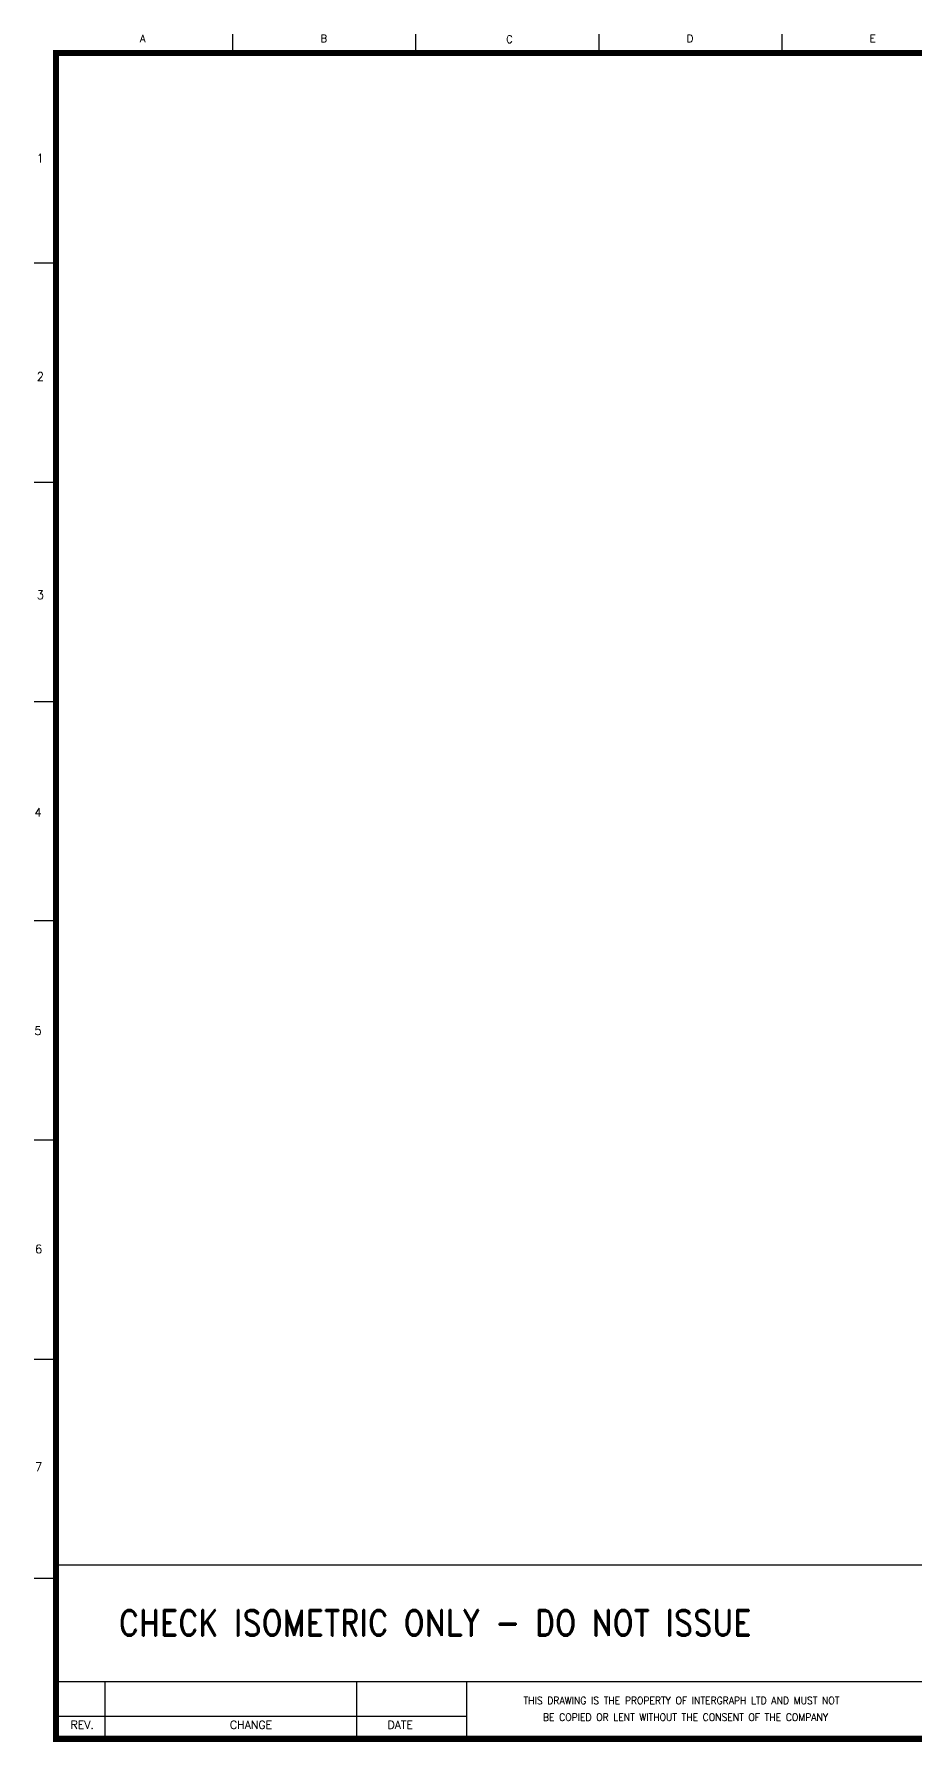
# Model space of a CAD drawing. Extents: x 0 to 22, y 0.2 to 17.
# Drawn here: x -0.02 to 8.66, y 0.17 to 16.99 of the extents above; entities that cross this region are included whole.
import ezdxf

# ---------------------------------------------------------------- set-up
doc = ezdxf.new("R2010")
doc.units = 0
doc.header["$MEASUREMENT"] = 0
doc.layers.add('BACKING', color=7, linetype='CONTINUOUS')
doc.styles.add('ROMAND', font='romand.shx', dxfattribs={"height": 2.3})
doc.styles.add('TITLE', font='romand.shx')

msp = doc.modelspace()

# ---------------------------------------------------------------- linework, layer by layer
at = {"layer": 'BACKING', "color": 7, "linetype": 'Continuous'}
for p, q in [((1.937, 16.8), (1.937, 16.985)), ((3.74, 16.8), (3.74, 16.985)), ((5.543, 16.8), (5.543, 16.985)), ((7.346, 16.8), (7.346, 16.985)), ((-0.018, 14.733), (0.197, 14.733)), ((-0.018, 12.574), (0.197, 12.574)), ((-0.018, 10.414), (0.197, 10.414)), ((-0.018, 8.255), (0.197, 8.255)), ((-0.018, 6.096), (0.197, 6.096)), ((-0.018, 3.937), (0.197, 3.937)), ((0.194, 1.91), (21.8, 1.91)), ((-0.018, 1.778), (0.197, 1.778)), ((0.679, 0.759), (0.679, 0.197)), ((3.155, 0.759), (3.155, 0.197)), ((4.237, 0.759), (4.237, 0.197)), ((4.237, 0.418), (0.194, 0.418))]:
    msp.add_line(p, q, dxfattribs=at)
at = {"layer": 'BACKING', "color": 7, "linetype": 'Continuous', "const_width": 0.06, "flags": 128}
msp.add_lwpolyline([(0.197, 0.197), (21.8, 0.197), (21.8, 16.8), (0.197, 16.8)], close=True, dxfattribs=at)
at = {"layer": 'BACKING', "color": 7, "linetype": 'Continuous', "flags": 128}
msp.add_lwpolyline([(21.8, 0.757), (0.194, 0.757)], dxfattribs=at)

# ---------------------------------------------------------------- texts
at = {"layer": 'BACKING', "color": 7, "linetype": 'Continuous'}
for s, height, style, p in [('A', 0.0741, 'ROMAND', (1.022, 16.906)), ('B', 0.0741, 'ROMAND', (2.8, 16.906)), ('C', 0.0741, 'ROMAND', (4.627, 16.898)), ('D', 0.0741, 'ROMAND', (6.405, 16.906)), ('E', 0.0741, 'ROMAND', (8.206, 16.906)), ('1', 0.0843, 'ROMAND', (0.006, 15.721)), ('2', 0.0843, 'ROMAND', (0.006, 13.571)), ('3', 0.0843, 'ROMAND', (0.006, 11.421)), ('4', 0.0843, 'ROMAND', (-0.016, 9.279)), ('5', 0.0843, 'ROMAND', (-0.016, 7.129)), ('6', 0.0843, 'ROMAND', (-0.009, 4.979)), ('7', 0.0843, 'ROMAND', (-0.009, 2.833)), ('REV.', 0.0788, 'TITLE', (0.34, 0.295)), ('CHANGE', 0.0788, 'TITLE', (1.909, 0.295)), ('DATE', 0.0788, 'TITLE', (3.46, 0.295))]:
    msp.add_text(s, height=height, dxfattribs=dict(at, style=style)).set_placement(p)
at = {"layer": 'BACKING', "color": 7, "linetype": 'Continuous', "style": 'TITLE'}
for s, height, width, p in [('CHECK ISOMETRIC ONLY - DO NOT ISSUE', 0.2561, 0.86, (0.815, 1.211)), ('THIS DRAWING IS THE PROPERTY OF INTERGRAPH LTD AND MUST NOT', 0.07387, 0.9, (4.799, 0.537)), ('BE COPIED OR LENT WITHOUT THE CONSENT OF THE COMPANY', 0.07387, 0.9, (4.99, 0.373))]:
    msp.add_text(s, height=height, dxfattribs=dict(at, width=width)).set_placement(p)

doc.saveas('drawing.dxf')
